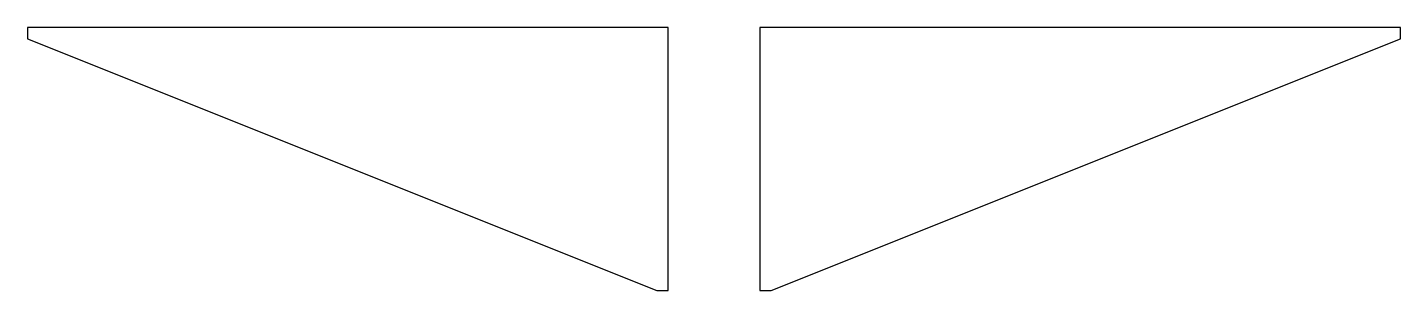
# Model space of a CAD drawing. Header units: metres. Extents: x -600 to 600, y 0 to 230.
import ezdxf

# ---------------------------------------------------------------- set-up
doc = ezdxf.new("R2010")
doc.units = ezdxf.units.M

msp = doc.modelspace()

# ---------------------------------------------------------------- linework, layer by layer
at = {"layer": 'PARAMETRIX'}
for p, q in [((-40, 230), (-600, 230)), ((-600, 230), (-600, 220)), ((-40, 0), (-40, 230)), ((600, 230), (40, 230)), ((40, 230), (40, 0)), ((600, 220), (600, 230)), ((-600, 220), (-50, 0)), ((50, 0), (600, 220)), ((-50, 0), (-40, 0)), ((40, 0), (50, 0))]:
    msp.add_line(p, q, dxfattribs=at)

doc.saveas('drawing.dxf')
